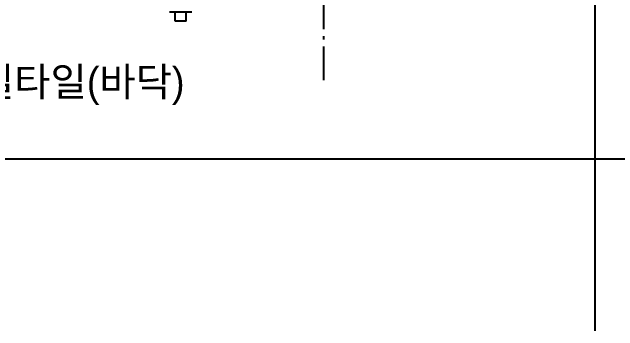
# Model space of a CAD drawing. Header units: millimetres. Extents: x 555 to 100215, y 750 to 17024.
# Drawn here: x 79891 to 81651, y 750 to 1678 of the extents above; entities that cross this region are included whole.
import ezdxf
from ezdxf.enums import TextEntityAlignment as Align

# ---------------------------------------------------------------- set-up
doc = ezdxf.new("R2010")
doc.units = ezdxf.units.MM
doc.linetypes.add('CEN', pattern=[35, 30, -2, 1, -2])
for name, color, linetype in [('4A.TEC TEXT', 7, 'Continuous'), ('CEN', 1, 'CEN'), ('ELE', 7, 'Continuous')]:
    doc.layers.add(name, color=color, linetype=linetype)
doc.styles.add('돋움', font='')
doc.styles.get('돋움').set_extended_font_data('Dotum')

# ---------------------------------------------------------------- blocks, each defined once
blk = doc.blocks.new('세면대2')
at = {"layer": 'ELE', "color": 8}
for p, q in [((2034916.5, -278015.1), (2034981.5, -278015.1)), ((2034933.1, -278041.2), (2034933.1, -278015.1)), ((2034964.9, -278041.2), (2034964.9, -278015.1)), ((2034933.1, -278041.2), (2034964.9, -278041.2))]:
    blk.add_line(p, q, dxfattribs=at)

msp = doc.modelspace()

# ---------------------------------------------------------------- linework, layer by layer
at = {"color": 3}
msp.add_line((81585, 750), (81585, 9946.87), dxfattribs=at)
at = {"color": 4}
msp.add_line((97875, 1250), (76155, 1250), dxfattribs=at)
at = {"layer": 'CEN', "ltscale": 10}
msp.add_line((80795.22, 4377.95, 0), (80795.22, 1479.95, 0), dxfattribs=at)

# ---------------------------------------------------------------- block references
at = {"xscale": -1}
msp.add_blockref('세면대2', (2115329.25, 279693.03, 0), dxfattribs=at)

# ---------------------------------------------------------------- texts
at = {"layer": '4A.TEC TEXT', "style": '돋움'}
msp.add_text('THK7 자기질타일(바닥)', height=84, dxfattribs=at).set_placement((79269.19, 1475.21, 0), align=Align.MIDDLE_LEFT)

doc.saveas('drawing.dxf')
